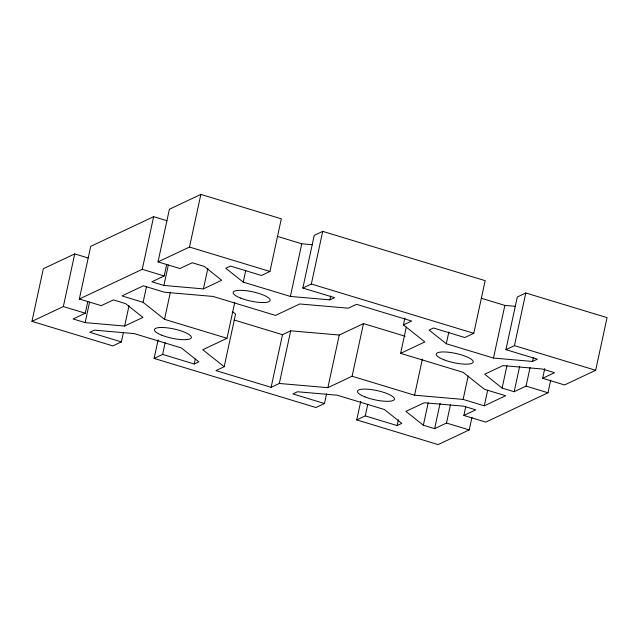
<?xml version="1.0" encoding="UTF-8"?>
<svg xmlns="http://www.w3.org/2000/svg" width="639" height="639" viewBox="0 0 639 639"><rect width="100%" height="100%" fill="white"/><g stroke="black" fill="none" stroke-linecap="round" stroke-linejoin="round"><path stroke-width="0.96" d="M123.495 332.152L121.386 341.897L112.879 345.915L31.95 321.361L43.332 268.715L74.723 253.907L88.07 257.956M31.95 321.361L63.341 306.552L74.723 253.907M87.799 301.504L85.275 313.206L73.086 318.957L85.139 322.615L124.637 326.042L142.928 317.415L125.508 303.573L113.454 299.915L101.266 305.666L79.332 299.012L90.714 246.366L153.64 216.677L166.995 220.727M85.139 322.615L89.564 302.143M124.637 326.042L129.062 305.57M79.332 299.012L142.257 269.323L153.64 216.677M234.793 302.215L226.997 338.287L164.519 319.332L143.104 302.319L146.475 286.719M166.723 264.282L164.191 275.976L151.85 281.799L163.911 285.457L203.402 288.892L221.701 280.257L204.28 266.415L192.219 262.757L179.95 268.548L158.017 261.886L169.399 209.241L200.87 194.4L281.328 218.818L269.946 271.463L261.439 275.473L230.479 266.08L225.807 268.284L243.227 282.126L290.394 296.44L329.892 299.867L334.572 297.662L302.838 288.037L314.22 235.384L322.727 231.374L485.169 280.665L473.787 333.31L464.849 337.52L433.466 327.999L429.089 330.059L446.318 343.75L493.484 358.056L532.543 361.45L537.343 359.182L505.92 349.653L517.302 297.007L525.809 292.989L607.05 317.639L595.668 370.285L564.572 384.958L542.639 378.304L544.747 368.551M163.911 285.457L168.337 264.985M326.585 393.776L324.476 403.521L315.97 407.53L154.111 358.423L158.113 339.9M164.519 319.332L170.421 292.031M154.111 358.423L162.618 354.413L165.142 342.712M158.017 261.886L189.487 247.045L200.87 194.4M203.402 288.892L207.835 268.412M162.618 354.413L194.224 363.998L195.278 359.126M406.316 327.032L400.621 353.359L463.099 372.313L484.514 389.327L505.657 395.749L484.274 405.829L463.131 399.415L414.575 395.206L352.097 376.243L327.871 387.673L279.315 383.464L271.112 387.33L215.982 370.604L224.177 366.73L235.567 314.084L232.5 311.656M243.227 282.126L245.751 270.425M290.394 296.44L301.776 243.794L312.639 244.737M271.112 387.33L282.494 334.684L290.697 330.818L339.253 335.028L363.479 323.598L405.134 336.234M279.315 383.464L290.697 330.818M302.838 288.037L311.345 284.02L322.727 231.374M329.892 299.867L330.738 295.969M327.871 387.673L339.253 335.028M352.097 376.243L363.479 323.598M471.973 417.259L469.226 429.927L438.13 444.6L356.746 419.903L360.755 401.38M356.746 419.903L365.252 415.893L367.784 404.191M400.621 353.359L424.855 341.929L403.433 324.916L404.91 318.086M365.252 415.893L397.138 425.566L398.401 419.719M414.575 395.206L422.379 359.134M469.226 429.927L446.509 423.034L434.616 428.649L423.337 425.231L428.186 402.81M446.318 343.75L448.842 332.048M434.616 428.649L440.095 403.305M446.509 423.034L450.519 404.511M463.131 399.415L468.187 376.02M550.738 380.101L547.998 392.777L485.8 422.115L463.866 415.454L465.767 406.684M493.484 358.056L504.866 305.41L515.609 306.345M484.274 405.829L487.645 390.229M547.998 392.777L526.065 386.116L514.163 391.731L502.11 388.073L506.959 365.652M505.92 349.653L514.427 345.643L525.809 292.989M514.163 391.731L519.643 366.387M526.065 386.116L530.066 367.593M532.543 361.45L533.381 357.552M226.997 338.287L202.763 349.717L224.177 366.73M194.224 363.998L198.833 361.826L181.3 347.896L134.134 333.59L94.388 330.139L89.779 332.312L121.386 341.897M403.433 324.916L411.636 321.042L356.506 304.316L348.303 308.182L299.747 303.972L275.521 315.402L213.043 296.44L164.487 292.231L143.344 285.817L121.961 295.905L143.104 302.319M397.138 425.566L401.811 423.361L384.39 409.519L337.224 395.206L297.478 391.755L292.87 393.936L324.476 403.521M463.866 415.454L475.767 409.847L463.706 406.188L424.216 402.762L405.917 411.388L423.337 425.231M542.639 378.304L554.532 372.689L542.479 369.03L502.981 365.604L484.689 374.23L502.11 388.073M277.246 236.35L301.776 243.794M481.287 298.253L504.866 305.41M189.487 247.045L269.946 271.463M311.345 284.02L473.787 333.31M514.427 345.643L595.668 370.285M142.257 269.323L164.191 275.976M234.018 319.971L282.494 334.684M63.341 306.552L85.275 313.206M161.947 335.283A18.914 4.737 12.2 0 0 191.285 337.831A18.914 4.737 12.2 0 0 165.405 327.655A18.914 4.737 12.2 0 0 161.947 335.283M365.037 396.907A18.914 4.737 12.2 0 0 394.375 399.455A18.914 4.737 12.2 0 0 368.495 389.271A18.914 4.737 12.2 0 0 365.037 396.907M240.711 298.133A18.914 4.737 12.2 0 0 270.057 300.673A18.914 4.737 12.2 0 0 244.178 290.497A18.914 4.737 12.2 0 0 240.711 298.133M443.801 359.749A18.914 4.737 12.2 0 0 473.148 362.297A18.914 4.737 12.2 0 0 447.268 352.121A18.914 4.737 12.2 0 0 443.801 359.749"/></g></svg>
